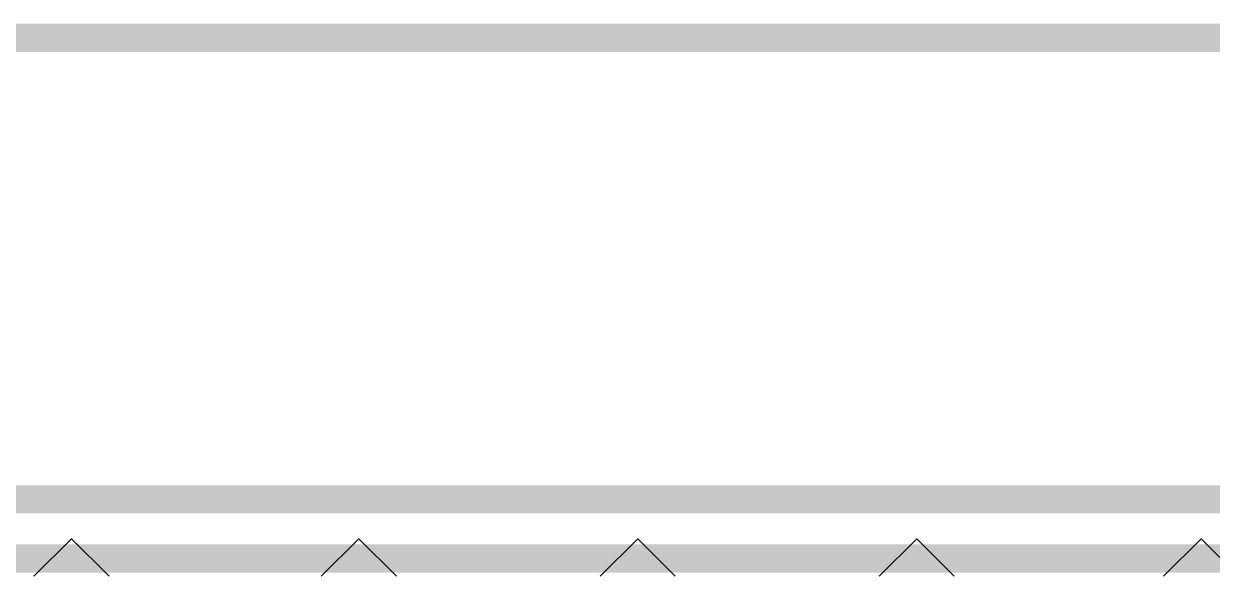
# Model space of a CAD drawing. Header units: millimetres. Extents: x 0.79 to 4.38, y 0.99 to 3.94.
# Drawn here: x 1.9267 to 2.3485, y 3.7267 to 3.923 of the extents above; entities that cross this region are included whole.
import ezdxf

# ---------------------------------------------------------------- set-up
doc = ezdxf.new("R2010")
doc.units = ezdxf.units.MM
doc.header["$MEASUREMENT"] = 0
for name, color, linetype in [('BottomOverlay', 54, 'Continuous'), ('Mechanical1', 6, 'Continuous'), ('Mechanical2', 216, 'Continuous'), ('TopOverlay', 2, 'Continuous')]:
    doc.layers.add(name, color=color, linetype=linetype)

# ---------------------------------------------------------------- blocks, each defined once
blk = doc.blocks.new('0022232111_48')
at = {"layer": 'TopOverlay', "const_width": 0.01}
blk.add_lwpolyline([(0.55, -0.131), (-0.551, -0.131)], dxfattribs=at)

msp = doc.modelspace()

# ---------------------------------------------------------------- linework, layer by layer
at = {"layer": 'BottomOverlay'}
for p, q in [((1.94362, 3.74), (1.93029, 3.72667)), ((1.95695, 3.72667), (1.94362, 3.74)), ((2.04562, 3.74), (2.03229, 3.72667)), ((2.05895, 3.72667), (2.04562, 3.74)), ((2.14462, 3.74), (2.13129, 3.72667)), ((2.15795, 3.72667), (2.14462, 3.74)), ((2.24362, 3.74), (2.23029, 3.72667)), ((2.25695, 3.72667), (2.24362, 3.74)), ((2.34462, 3.74), (2.33129, 3.72667)), ((2.35795, 3.72667), (2.34462, 3.74))]:
    msp.add_line(p, q, dxfattribs=at)
at = {"layer": 'Mechanical1', "const_width": 0.01}
msp.add_lwpolyline([(1, 3.918), (2.37109, 3.918)], dxfattribs=at)
at = {"layer": 'Mechanical2', "const_width": 0.01}
msp.add_lwpolyline([(1, 3.754), (4.346, 3.754)], dxfattribs=at)

# ---------------------------------------------------------------- block references
at = {"rotation": 180}
msp.add_blockref('0022232111_48', (2.344, 3.602), dxfattribs=at)

doc.saveas('drawing.dxf')
